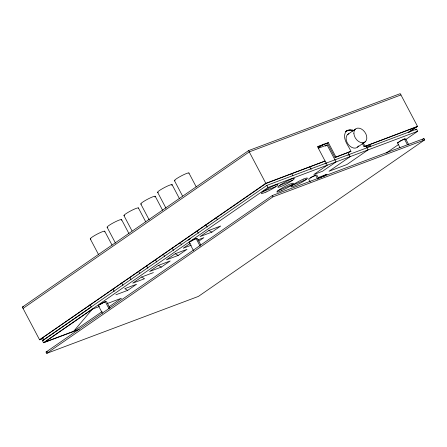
<?xml version="1.0" encoding="UTF-8"?>
<svg xmlns="http://www.w3.org/2000/svg" width="447" height="447" viewBox="0 0 447 447"><rect width="100%" height="100%" fill="white"/><g stroke="black" fill="none" stroke-linecap="round" stroke-linejoin="round"><path stroke-width="0.67" d="M353.951 130.748C351.107 129.094 346.9 129.524 345.285 132.675C342.469 139.397 348.537 145.588 350.94 151.343L335.032 157.601L327.439 143.208L317.906 146.784M92.356 309.151L44.633 342.167L73.682 331.261L92.356 309.151L99.457 306.486M104.324 302.289L105.257 301.641L106.565 301.602L110.007 308.134M314.604 175.755L315.537 175.101L316.839 175.068L318.717 178.632M403.434 139.559L404.367 138.905L405.669 138.872L408.798 144.806M42.862 338.597L39.599 339.821L22.35 307.111L248.577 150.594L400.261 93.635L417.509 126.345L408.592 132.519M23.037 308.419L249.264 151.902L400.953 94.943M39.599 339.821L265.825 183.304L325.109 161.043L264.937 183.918M40.481 339.212L265.92 183.549M318.258 147.974L323.986 144.012M327.439 143.208L328.327 142.593L335.915 156.986L350.94 151.343M79.275 329.35L43.532 342.765L42.431 340.675L266.887 185.382L416.61 129.161L417.716 131.25L405.658 139.593M188.031 240.279L190.277 238.726M346.481 131.111L345.598 131.72L348.124 130.111M325.422 146.124L327.098 144.962L336.038 161.92L322.605 171.218L313.839 174.509L327.277 165.211L317.515 146.65L328.327 142.593M347.241 130.725L349.219 130.362L350.102 129.753M43.532 342.765L267.993 187.472L417.716 131.25M349.219 130.362L351.398 130.658L352.281 130.049M141.576 277.028L132.737 283.141L144.526 278.716L141.576 277.028L153.366 272.603M158.411 265.384L149.572 271.497L161.361 267.071L170.201 260.953L158.411 265.384L161.361 267.071M175.246 253.734L166.407 259.847L178.197 255.421L187.03 249.309L175.246 253.734L178.197 255.421M190.422 243.235L183.242 248.202L191.305 245.174M208.911 230.44L200.077 236.552L211.867 232.127L220.701 226.014L208.911 230.44L211.867 232.127M347.593 134.513L355.371 129.133M127.691 290.36L136.531 284.247L124.741 288.678L127.691 290.36L115.902 294.791M198.898 241.101L203.866 237.659L197.663 239.989M73.682 331.261L102.084 311.609M108.9 306.888L121.4 298.244L107.202 303.574M46.047 352.057L272.273 195.54L423.963 138.581L424.65 139.889L198.423 296.406L46.739 353.365L46.047 352.057L47.354 351.565M46.739 353.365L272.961 196.848L424.65 139.889M325.053 163.893L326.17 163.121M335.032 157.601L335.915 156.986M348.09 152.695L348.978 152.081M357.539 147.136L365.316 141.755M347.911 155.316L349.057 154.522M362.21 143.219L364.042 146.705L417.509 126.345M366.009 145.968L366.892 145.353M323.656 176.531L326.936 174.257L318.582 177.398M369.105 146.432L370.25 145.644L370.87 146.812M408.178 132.491L415.643 127.328M415.459 129.954L416.61 129.161M399.964 147.588L397.456 142.833L400.261 140.894L404.367 138.905L407.496 144.85M386.141 153.097L398.769 144.359M422.236 139.771L423.963 138.581M279.459 185.483L282.806 183.337A9.314 1.151 -27.8 0 1 292.562 178.677A9.314 1.151 -27.8 0 1 292.724 180.175L289.371 182.326A9.314 1.151 -27.8 0 1 279.621 186.98A9.314 1.151 -27.8 0 1 279.459 185.483L292.724 180.175M319.549 178.152L326.936 174.257M277.783 190.869L292.506 184.438M292.131 185.399L306.201 179.482M345.972 131.228L348.531 130.267M318.331 148.253L327.098 144.962M364.042 146.705L416.626 126.959M366.372 147.097L370.25 145.644M263.529 191.299L275.81 186.69M22.35 307.111L23.657 306.62M41.465 338.843L43.415 338.111M42.431 340.675L43.728 340.184M397.456 142.833L398.752 142.789M351.398 130.658L352.51 131.127M366.026 145.996L368.077 149.89L346.9 164.546L328.981 171.274L350.163 156.618L348.107 152.723M363.093 142.61L364.925 146.091M317.728 179.264L315.537 175.101L311.43 177.09L308.626 179.029L310.19 182.002M309.916 167.061L311.168 169.441M291.869 173.877L292.835 175.71M248.577 150.594L265.825 183.304M266.887 185.382L267.993 187.472M272.273 195.54L272.961 196.848M216.057 217.203L217.343 219.645M188.869 172.933L196.25 186.93M205.877 224.685L207.168 227.126M174.514 180.772L182.532 195.987M197.038 230.797L198.328 233.239M172.034 184.577L179.415 198.574M200.787 244.928L197.345 238.402L196.037 238.435L191.936 240.425L189.131 242.363L193.517 250.683M200.111 246.163L196.037 238.435L194.641 239.413A2.369 0.291 -27.8 0 1 194.998 239.296M157.679 192.417L166.021 208.241M180.208 242.442L181.493 244.889M155.198 196.227L162.579 210.224M172.207 247.979L173.497 250.421M140.844 204.067L149.186 219.89M163.373 254.092L164.658 256.533M138.363 207.872L145.744 221.868M155.372 259.623L156.662 262.065M124.009 215.711L132.033 230.926M146.538 265.736L147.823 268.183M121.528 219.516L128.909 233.518M138.542 271.273L139.827 273.715M107.174 227.361L115.516 243.185M129.703 277.386L130.988 279.828M104.693 231.166L112.074 245.163M121.707 282.917L122.992 285.359M90.339 239.005L98.681 254.829M112.867 289.03L114.158 291.472M109.018 308.765L105.257 301.641L101.156 303.625L98.351 305.564L102.424 313.286M89.964 304.619L91.249 307.055L43.532 340.072L42.247 337.636M90.931 238.989A8.236 1.017 -27.8 0 1 97.133 234.139A8.236 1.017 -27.8 0 1 104.402 231.909M107.766 227.339A8.236 1.017 -27.8 0 1 113.968 222.494A8.236 1.017 -27.8 0 1 121.232 220.265M124.601 215.694A8.236 1.017 -27.8 0 1 129.853 211.353A8.236 1.017 -27.8 0 1 138.464 208.118M141.431 204.044A8.236 1.017 -27.8 0 1 147.633 199.2A8.236 1.017 -27.8 0 1 154.902 196.971M158.266 192.4A8.236 1.017 -27.8 0 1 164.468 187.55A8.236 1.017 -27.8 0 1 171.737 185.321M175.101 180.75A8.236 1.017 -27.8 0 1 180.353 176.414A8.236 1.017 -27.8 0 1 188.969 173.179M399.35 141.928A2.553 0.318 -27.8 0 1 400.328 141.196M400.864 140.883A2.553 0.318 -27.8 0 1 402.037 140.263M402.591 140.006A2.553 0.318 -27.8 0 1 403.082 139.81M403.462 139.682A2.553 0.318 -27.8 0 1 403.825 139.671M310.52 178.124A2.553 0.318 -27.8 0 1 312.034 177.079M312.615 176.761A2.553 0.318 -27.8 0 1 314.252 176.006M314.632 175.878A2.553 0.318 -27.8 0 1 314.889 175.827M191.372 241.201A2.369 0.291 -27.8 0 1 191.679 240.972M192.098 240.704A2.369 0.291 -27.8 0 1 193.126 240.117M193.674 239.838A2.369 0.291 -27.8 0 1 194.188 239.603M100.24 304.658A2.553 0.318 -27.8 0 1 101.223 303.926M101.76 303.614A2.553 0.318 -27.8 0 1 102.927 302.999M103.486 302.742A2.553 0.318 -27.8 0 1 103.972 302.541M104.358 302.412A2.553 0.318 -27.8 0 1 104.721 302.401M358.444 145.945A8.052 5.576 55.3 0 1 348.409 144.577A8.052 5.576 55.3 0 1 348.839 133.759M303.491 179.096L301.524 179.973A9.314 1.151 -27.8 0 0 291.623 185.807A9.314 1.151 -27.8 0 0 294.836 185.784L296.802 184.907A9.314 1.151 -27.8 0 0 306.703 179.074A9.314 1.151 -27.8 0 0 303.491 179.096M281.398 190.752A9.314 1.151 -27.8 0 0 293.394 183.326A9.314 1.151 -27.8 0 0 280.643 188.891A9.314 1.151 -27.8 0 0 281.398 190.752M265.926 192.093A9.314 1.151 -27.8 0 0 277.917 184.661A9.314 1.151 -27.8 0 0 265.166 190.232A9.314 1.151 -27.8 0 0 265.926 192.093M353.884 133.636A8.052 5.576 55.3 0 0 364.07 142.509A8.052 5.576 55.3 0 0 363.076 130.183A8.052 5.576 55.3 0 0 353.884 133.636"/></g></svg>
